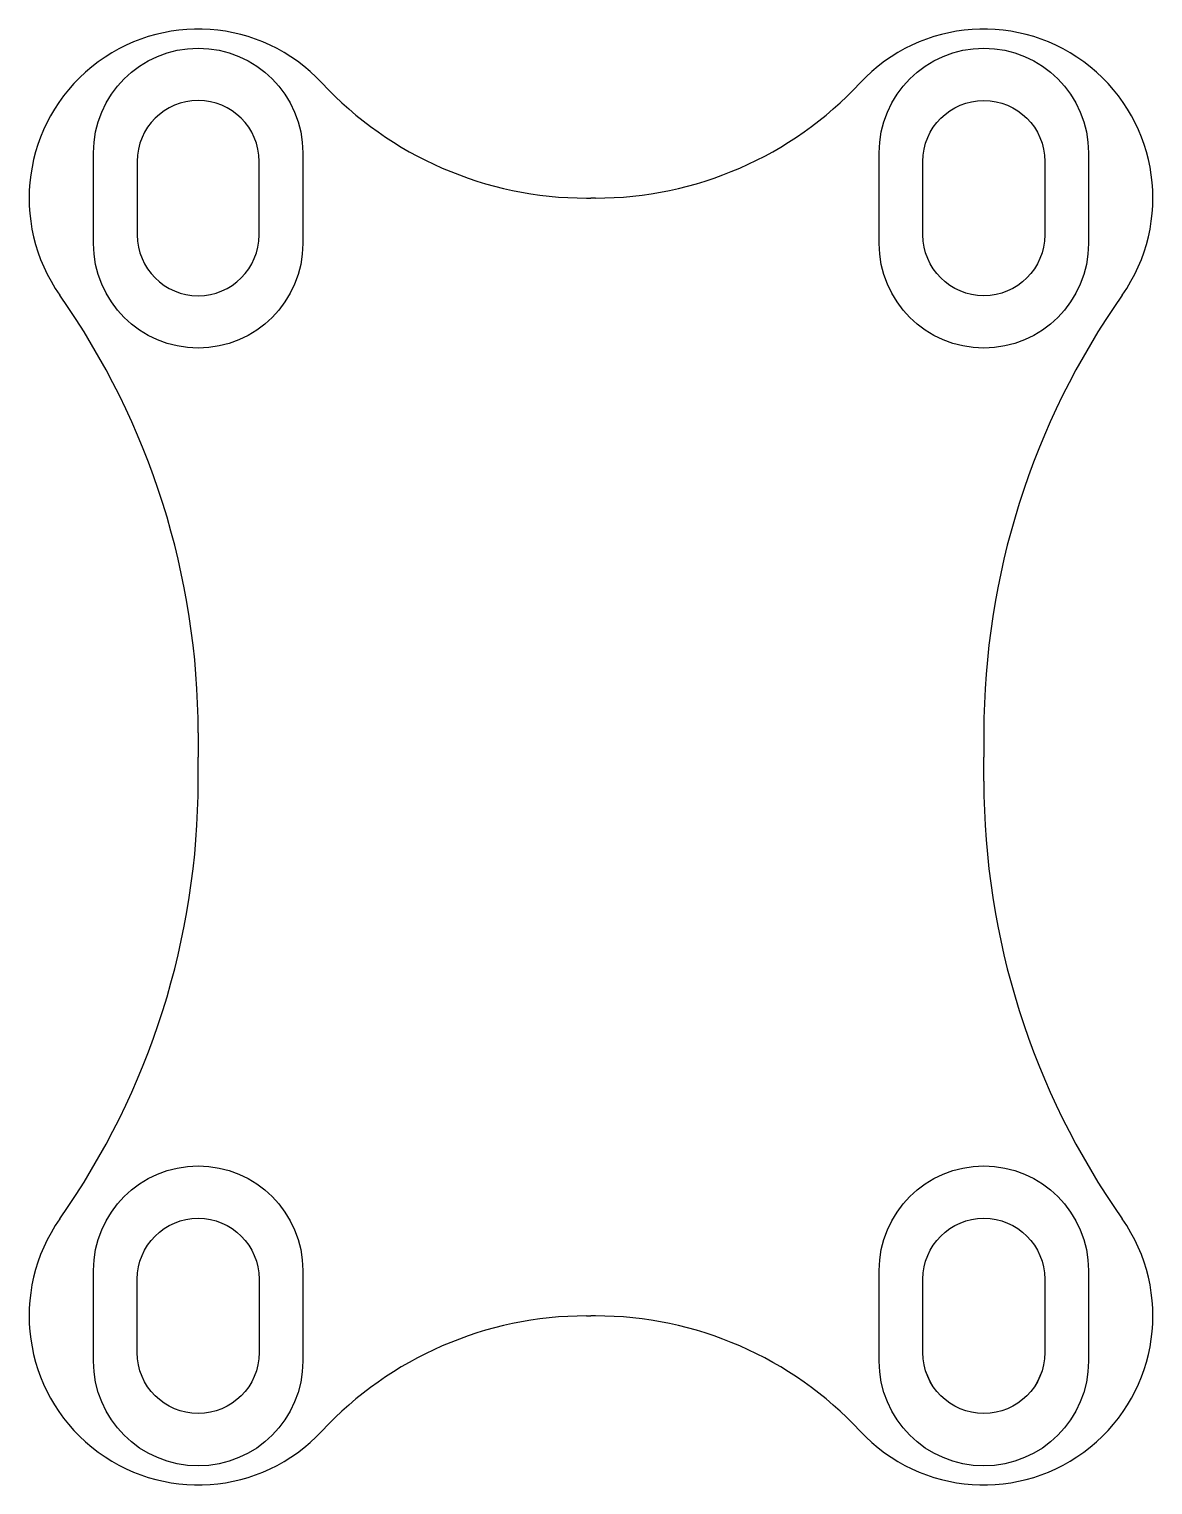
# Model space of a CAD drawing. Header units: millimetres. Extents: x -29.5 to 29.5, y -38.2 to 38.3.
import ezdxf

# ---------------------------------------------------------------- set-up
doc = ezdxf.new("R2010")
doc.units = ezdxf.units.MM
doc.layers.get('0').update_dxf_attribs({"linetype": 'CONTINUOUS'})

msp = doc.modelspace()

# ---------------------------------------------------------------- linework, layer by layer
for p, q in [((-0.232, 29.369), (0, 29.369)), ((0.233, 29.369), (0, 29.369)), ((-20.637, 1.273), (-20.637, 0)), ((20.638, 1.273), (20.638, 0)), ((-20.637, -1.273), (-20.637, 0)), ((20.638, -1.273), (20.638, 0)), ((-0.232, -29.369), (0, -29.369)), ((0.233, -29.369), (0, -29.369))]:
    msp.add_line(p, q)
for points in [[(-15.137, 26.988, -1), (-26.137, 26.988), (-26.137, 31.75, -1), (-15.137, 31.75)], [(26.138, 31.751), (26.138, 26.988, -1), (15.138, 26.988), (15.138, 31.751, -1)], [(-23.838, 31.301), (-23.838, 27.438, 1), (-17.438, 27.438), (-17.438, 31.301, 1)], [(23.838, 27.438, -1), (17.438, 27.438), (17.438, 31.301, -1), (23.838, 31.301)], [(-26.138, -26.988, -1), (-15.138, -26.988), (-15.138, -31.751, -1), (-26.138, -31.751)], [(15.138, -26.988, -1), (26.138, -26.988), (26.138, -31.751, -1), (15.138, -31.751)], [(-23.838, -27.438, -1), (-17.438, -27.438), (-17.438, -31.301, -1), (-23.838, -31.301)], [(23.838, -31.3, -1), (17.438, -31.3), (17.438, -27.437, -1), (23.838, -27.437)], [(17.438, -27.438, -1), (23.838, -27.438), (23.838, -31.301, -1), (17.438, -31.301)]]:
    msp.add_lwpolyline(points, format="xyb", close=True)
for centre, radius, start, end in [((-20.637, 29.369), 8.881, 42.95796, 215.08406), ((20.638, 29.369), 8.881, -35.08406, 137.04204), ((-0.232, 48.369), 19, 222.95796, 270), ((0.233, 48.369), 19, 270, 317.04204), ((-60.637, 1.273), 40, 0, 35.08406), ((60.638, 1.273), 40, 144.91594, 180), ((-60.637, -1.273), 40, -35.08406, 0), ((60.638, -1.273), 40, 180, 215.08406), ((-20.637, -29.369), 8.881, 144.91594, 317.04204), ((20.638, -29.369), 8.881, -137.04204, 35.08406), ((-0.232, -48.369), 19, 90, 137.04204), ((0.233, -48.369), 19, 42.95796, 90)]:
    msp.add_arc(centre, radius, start, end)

doc.saveas('drawing.dxf')
